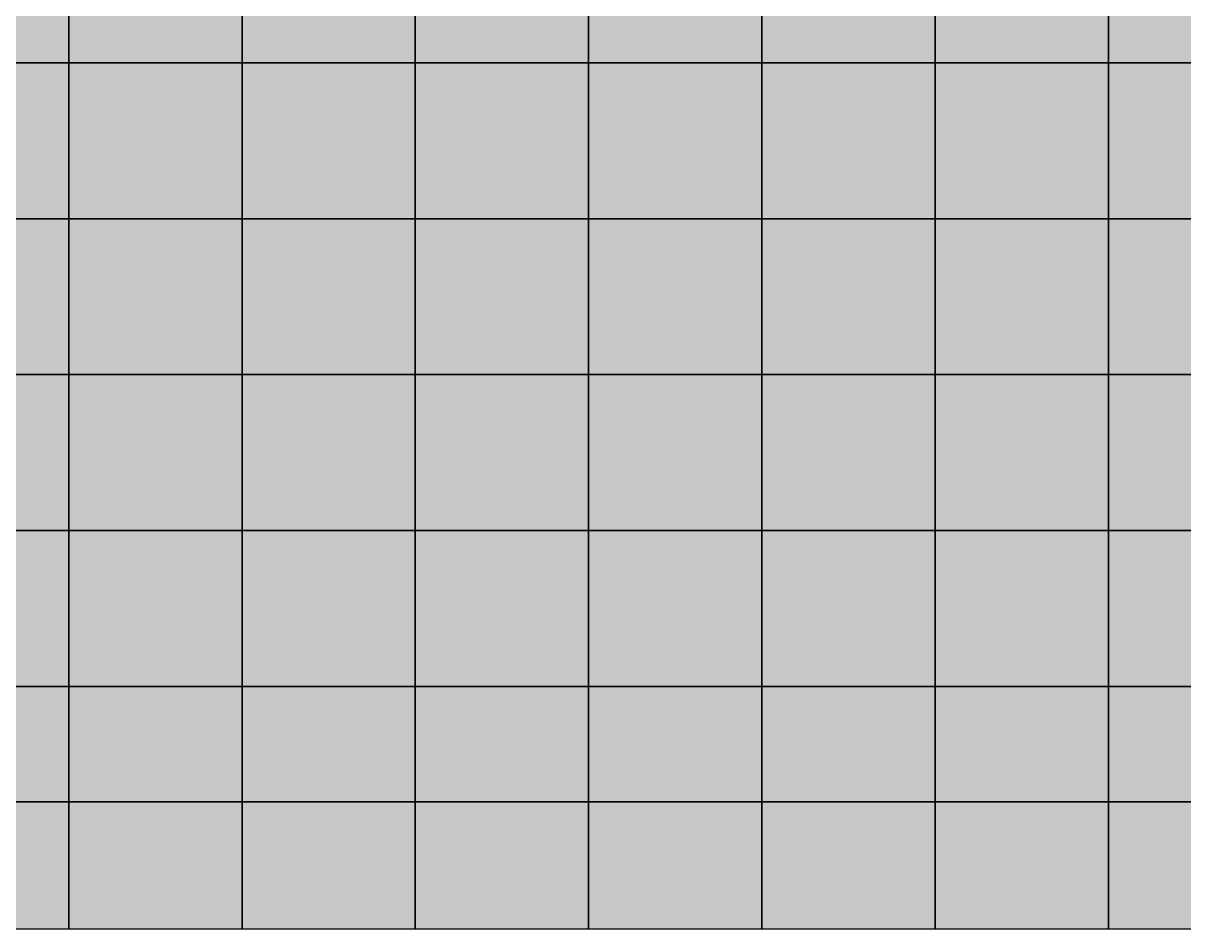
# Model space of a CAD drawing. Header units: inches. Extents: x -100 to 146, y -140 to 41.
# Drawn here: x 43.41 to 53.45, y -41.4 to -33.56 of the extents above; entities that cross this region are included whole.
import ezdxf

# ---------------------------------------------------------------- set-up
doc = ezdxf.new("R2010")
doc.units = ezdxf.units.IN
doc.header["$MEASUREMENT"] = 0
for name, color, linetype in [('Contour 1-01', 7, 'Continuous'), ('Mesh-Ag1', 7, 'Continuous'), ('Mesh-Dc1', 7, 'Continuous'), ('Mesh-Dg1', 7, 'Continuous'), ('Mesh-Ds1', 7, 'Continuous'), ('Undeformed Mesh-Ag1', 7, 'Continuous'), ('Undeformed Mesh-Dc1', 7, 'Continuous'), ('Undeformed Mesh-Dg1', 7, 'Continuous'), ('Undeformed Mesh-Ds1', 7, 'Continuous')]:
    doc.layers.add(name, color=color, linetype=linetype)

msp = doc.modelspace()

# ---------------------------------------------------------------- linework, layer by layer
at = {"color": 7, "true_color": 0xffffff, "transparency": 33554687}
for points in [[(42.3, -33.9), (43.8, -33.9), (43.8, -33.1)], [(42.3, -33.9), (43.8, -33.1), (42.3, -33.1)], [(43.8, -33.9), (45.3, -33.9), (45.3, -33.1)], [(43.8, -33.9), (45.3, -33.1), (43.8, -33.1)], [(45.3, -33.9), (46.8, -33.9), (46.8, -33.1)], [(45.3, -33.9), (46.8, -33.1), (45.3, -33.1)], [(46.8, -33.1), (46.8, -33.9), (48.3, -33.9)], [(46.8, -33.1), (48.3, -33.9), (48.3, -33.1)], [(48.3, -33.9), (49.8, -33.9), (49.8, -33.1)], [(48.3, -33.9), (49.8, -33.1), (48.3, -33.1)], [(49.8, -33.9), (51.3, -33.9), (51.3, -33.1)], [(49.8, -33.9), (51.3, -33.1), (49.8, -33.1)], [(51.3, -33.9), (52.8, -33.9), (52.8, -33.1)], [(51.3, -33.9), (52.8, -33.1), (51.3, -33.1)], [(52.8, -33.9), (54.5, -33.9), (54.5, -33.1)], [(52.8, -33.9), (54.5, -33.1), (52.8, -33.1)], [(42.3, -35.25), (43.8, -35.25), (43.8, -33.9)], [(42.3, -35.25), (43.8, -33.9), (42.3, -33.9)], [(43.8, -35.25), (45.3, -35.25), (45.3, -33.9)], [(43.8, -35.25), (45.3, -33.9), (43.8, -33.9)], [(45.3, -35.25), (46.8, -35.25), (46.8, -33.9)], [(45.3, -35.25), (46.8, -33.9), (45.3, -33.9)], [(46.8, -33.9), (46.8, -35.25), (48.3, -35.25)], [(46.8, -33.9), (48.3, -35.25), (48.3, -33.9)], [(48.3, -33.9), (48.3, -35.25), (49.8, -35.25)], [(48.3, -33.9), (49.8, -35.25), (49.8, -33.9)], [(49.8, -33.9), (49.8, -35.25), (51.3, -35.25)], [(49.8, -33.9), (51.3, -35.25), (51.3, -33.9)], [(51.3, -35.25), (52.8, -35.25), (52.8, -33.9)], [(51.3, -35.25), (52.8, -33.9), (51.3, -33.9)], [(52.8, -33.9), (52.8, -35.25), (54.5, -35.25)], [(52.8, -33.9), (54.5, -35.25), (54.5, -33.9)], [(42.3, -36.6), (43.8, -36.6), (43.8, -35.25)], [(42.3, -36.6), (43.8, -35.25), (42.3, -35.25)], [(43.8, -36.6), (45.3, -36.6), (45.3, -35.25)], [(43.8, -36.6), (45.3, -35.25), (43.8, -35.25)], [(45.3, -36.6), (46.8, -36.6), (46.8, -35.25)], [(45.3, -36.6), (46.8, -35.25), (45.3, -35.25)], [(46.8, -36.6), (48.3, -36.6), (48.3, -35.25)], [(46.8, -36.6), (48.3, -35.25), (46.8, -35.25)], [(48.3, -36.6), (49.8, -36.6), (49.8, -35.25)], [(48.3, -36.6), (49.8, -35.25), (48.3, -35.25)], [(49.8, -36.6), (51.3, -36.6), (51.3, -35.25)], [(49.8, -36.6), (51.3, -35.25), (49.8, -35.25)], [(51.3, -36.6), (52.8, -36.6), (52.8, -35.25)], [(51.3, -36.6), (52.8, -35.25), (51.3, -35.25)], [(52.8, -35.25), (52.8, -36.6), (54.5, -36.6)], [(52.8, -35.25), (54.5, -36.6), (54.5, -35.25)], [(42.3, -37.95), (43.8, -37.95), (43.8, -36.6)], [(42.3, -37.95), (43.8, -36.6), (42.3, -36.6)], [(43.8, -37.95), (45.3, -37.95), (45.3, -36.6)], [(43.8, -37.95), (45.3, -36.6), (43.8, -36.6)], [(45.3, -37.95), (46.8, -37.95), (46.8, -36.6)], [(45.3, -37.95), (46.8, -36.6), (45.3, -36.6)], [(46.8, -37.95), (48.3, -37.95), (48.3, -36.6)], [(46.8, -37.95), (48.3, -36.6), (46.8, -36.6)], [(48.3, -36.6), (48.3, -37.95), (49.8, -37.95)], [(48.3, -36.6), (49.8, -37.95), (49.8, -36.6)], [(49.8, -36.6), (49.8, -37.95), (51.3, -37.95)], [(49.8, -36.6), (51.3, -37.95), (51.3, -36.6)], [(51.3, -37.95), (52.8, -37.95), (52.8, -36.6)], [(51.3, -37.95), (52.8, -36.6), (51.3, -36.6)], [(52.8, -36.6), (52.8, -37.95), (54.5, -37.95)], [(52.8, -36.6), (54.5, -37.95), (54.5, -36.6)], [(42.3, -37.95), (42.3, -39.3), (43.8, -39.3)], [(42.3, -37.95), (43.8, -39.3), (43.8, -37.95)], [(45.3, -37.95), (43.8, -37.95), (43.8, -39.3)], [(45.3, -37.95), (43.8, -39.3), (45.3, -39.3)], [(46.8, -37.95), (45.3, -37.95), (45.3, -39.3)], [(46.8, -37.95), (45.3, -39.3), (46.8, -39.3)], [(46.8, -37.95), (46.8, -39.3), (48.3, -39.3)], [(46.8, -37.95), (48.3, -39.3), (48.3, -37.95)], [(49.8, -37.95), (48.3, -37.95), (48.3, -39.3)], [(49.8, -37.95), (48.3, -39.3), (49.8, -39.3)], [(51.3, -37.95), (49.8, -37.95), (49.8, -39.3)], [(51.3, -37.95), (49.8, -39.3), (51.3, -39.3)], [(51.3, -37.95), (51.3, -39.3), (52.8, -39.3)], [(51.3, -37.95), (52.8, -39.3), (52.8, -37.95)], [(52.8, -37.95), (52.8, -39.3), (54.5, -39.3)], [(52.8, -37.95), (54.5, -39.3), (54.5, -37.95)], [(42.3, -40.3), (43.8, -40.3), (43.8, -39.3)], [(42.3, -40.3), (43.8, -39.3), (42.3, -39.3)], [(43.8, -40.3), (45.3, -40.3), (45.3, -39.3)], [(43.8, -40.3), (45.3, -39.3), (43.8, -39.3)], [(45.3, -40.3), (46.8, -40.3), (46.8, -39.3)], [(45.3, -40.3), (46.8, -39.3), (45.3, -39.3)], [(46.8, -40.3), (48.3, -40.3), (48.3, -39.3)], [(46.8, -40.3), (48.3, -39.3), (46.8, -39.3)], [(48.3, -40.3), (49.8, -40.3), (49.8, -39.3)], [(48.3, -40.3), (49.8, -39.3), (48.3, -39.3)], [(49.8, -40.3), (51.3, -40.3), (51.3, -39.3)], [(49.8, -40.3), (51.3, -39.3), (49.8, -39.3)], [(51.3, -39.3), (51.3, -40.3), (52.8, -40.3)], [(51.3, -39.3), (52.8, -40.3), (52.8, -39.3)], [(52.8, -40.3), (54.5, -40.3), (54.5, -39.3)], [(52.8, -40.3), (54.5, -39.3), (52.8, -39.3)], [(43.8, -40.3), (42.3, -40.3), (42.3, -41.4)], [(43.8, -40.3), (42.3, -41.4), (43.8, -41.4)], [(45.3, -40.3), (43.8, -40.3), (43.8, -41.4)], [(45.3, -40.3), (43.8, -41.4), (45.3, -41.4)], [(46.8, -40.3), (45.3, -40.3), (45.3, -41.4)], [(46.8, -40.3), (45.3, -41.4), (46.8, -41.4)], [(48.3, -40.3), (46.8, -40.3), (46.8, -41.4)], [(48.3, -40.3), (46.8, -41.4), (48.3, -41.4)], [(49.8, -40.3), (48.3, -40.3), (48.3, -41.4)], [(49.8, -40.3), (48.3, -41.4), (49.8, -41.4)], [(51.3, -40.3), (49.8, -40.3), (49.8, -41.4)], [(51.3, -40.3), (49.8, -41.4), (51.3, -41.4)], [(51.3, -40.3), (51.3, -41.4), (52.8, -41.4)], [(51.3, -40.3), (52.8, -41.4), (52.8, -40.3)], [(54.5, -40.3), (52.8, -40.3), (52.8, -41.4)], [(54.5, -40.3), (52.8, -41.4), (54.5, -41.4)]]:
    msp.add_solid(points, dxfattribs=at)
at = {"layer": 'Contour 1-01', "color": 5, "true_color": 0x0000ff}
for points in [[(42.3, -33.9), (43.8, -33.9), (43.8, -33.1)], [(42.3, -33.9), (43.8, -33.1), (42.3, -33.1)], [(43.8, -33.9), (45.3, -33.9), (45.3, -33.1)], [(43.8, -33.9), (45.3, -33.1), (43.8, -33.1)], [(45.3, -33.9), (46.8, -33.9), (46.8, -33.1)], [(45.3, -33.9), (46.8, -33.1), (45.3, -33.1)], [(46.8, -33.1), (46.8, -33.9), (48.3, -33.9)], [(46.8, -33.1), (48.3, -33.9), (48.3, -33.1)], [(48.3, -33.9), (49.8, -33.9), (49.8, -33.1)], [(48.3, -33.9), (49.8, -33.1), (48.3, -33.1)], [(49.8, -33.9), (51.3, -33.9), (51.3, -33.1)], [(49.8, -33.9), (51.3, -33.1), (49.8, -33.1)], [(51.3, -33.9), (52.8, -33.9), (52.8, -33.1)], [(51.3, -33.9), (52.8, -33.1), (51.3, -33.1)], [(52.8, -33.9), (54.5, -33.9), (54.5, -33.1)], [(52.8, -33.9), (54.5, -33.1), (52.8, -33.1)], [(42.3, -35.25), (43.8, -35.25), (43.8, -33.9)], [(42.3, -35.25), (43.8, -33.9), (42.3, -33.9)], [(43.8, -35.25), (45.3, -35.25), (45.3, -33.9)], [(43.8, -35.25), (45.3, -33.9), (43.8, -33.9)], [(45.3, -35.25), (46.8, -35.25), (46.8, -33.9)], [(45.3, -35.25), (46.8, -33.9), (45.3, -33.9)], [(46.8, -33.9), (46.8, -35.25), (48.3, -35.25)], [(46.8, -33.9), (48.3, -35.25), (48.3, -33.9)], [(48.3, -33.9), (48.3, -35.25), (49.8, -35.25)], [(48.3, -33.9), (49.8, -35.25), (49.8, -33.9)], [(49.8, -33.9), (49.8, -35.25), (51.3, -35.25)], [(49.8, -33.9), (51.3, -35.25), (51.3, -33.9)], [(51.3, -35.25), (52.8, -35.25), (52.8, -33.9)], [(51.3, -35.25), (52.8, -33.9), (51.3, -33.9)], [(52.8, -33.9), (52.8, -35.25), (54.5, -35.25)], [(52.8, -33.9), (54.5, -35.25), (54.5, -33.9)], [(42.3, -36.6), (43.8, -36.6), (43.8, -35.25)], [(42.3, -36.6), (43.8, -35.25), (42.3, -35.25)], [(43.8, -36.6), (45.3, -36.6), (45.3, -35.25)], [(43.8, -36.6), (45.3, -35.25), (43.8, -35.25)], [(45.3, -36.6), (46.8, -36.6), (46.8, -35.25)], [(45.3, -36.6), (46.8, -35.25), (45.3, -35.25)], [(46.8, -36.6), (48.3, -36.6), (48.3, -35.25)], [(46.8, -36.6), (48.3, -35.25), (46.8, -35.25)], [(48.3, -36.6), (49.8, -36.6), (49.8, -35.25)], [(48.3, -36.6), (49.8, -35.25), (48.3, -35.25)], [(49.8, -36.6), (51.3, -36.6), (51.3, -35.25)], [(49.8, -36.6), (51.3, -35.25), (49.8, -35.25)], [(51.3, -36.6), (52.8, -36.6), (52.8, -35.25)], [(51.3, -36.6), (52.8, -35.25), (51.3, -35.25)], [(52.8, -35.25), (52.8, -36.6), (54.5, -36.6)], [(52.8, -35.25), (54.5, -36.6), (54.5, -35.25)], [(42.3, -37.95), (43.8, -37.95), (43.8, -36.6)], [(42.3, -37.95), (43.8, -36.6), (42.3, -36.6)], [(43.8, -37.95), (45.3, -37.95), (45.3, -36.6)], [(43.8, -37.95), (45.3, -36.6), (43.8, -36.6)], [(45.3, -37.95), (46.8, -37.95), (46.8, -36.6)], [(45.3, -37.95), (46.8, -36.6), (45.3, -36.6)], [(46.8, -37.95), (48.3, -37.95), (48.3, -36.6)], [(46.8, -37.95), (48.3, -36.6), (46.8, -36.6)], [(48.3, -36.6), (48.3, -37.95), (49.8, -37.95)], [(48.3, -36.6), (49.8, -37.95), (49.8, -36.6)], [(49.8, -36.6), (49.8, -37.95), (51.3, -37.95)], [(49.8, -36.6), (51.3, -37.95), (51.3, -36.6)], [(51.3, -37.95), (52.8, -37.95), (52.8, -36.6)], [(51.3, -37.95), (52.8, -36.6), (51.3, -36.6)], [(52.8, -36.6), (52.8, -37.95), (54.5, -37.95)], [(52.8, -36.6), (54.5, -37.95), (54.5, -36.6)], [(42.3, -37.95), (42.3, -39.3), (43.8, -39.3)], [(42.3, -37.95), (43.8, -39.3), (43.8, -37.95)], [(45.3, -37.95), (43.8, -37.95), (43.8, -39.3)], [(45.3, -37.95), (43.8, -39.3), (45.3, -39.3)], [(46.8, -37.95), (45.3, -37.95), (45.3, -39.3)], [(46.8, -37.95), (45.3, -39.3), (46.8, -39.3)], [(46.8, -37.95), (46.8, -39.3), (48.3, -39.3)], [(46.8, -37.95), (48.3, -39.3), (48.3, -37.95)], [(49.8, -37.95), (48.3, -37.95), (48.3, -39.3)], [(49.8, -37.95), (48.3, -39.3), (49.8, -39.3)], [(51.3, -37.95), (49.8, -37.95), (49.8, -39.3)], [(51.3, -37.95), (49.8, -39.3), (51.3, -39.3)], [(51.3, -37.95), (51.3, -39.3), (52.8, -39.3)], [(51.3, -37.95), (52.8, -39.3), (52.8, -37.95)], [(52.8, -37.95), (52.8, -39.3), (54.5, -39.3)], [(52.8, -37.95), (54.5, -39.3), (54.5, -37.95)], [(42.3, -40.3), (43.8, -40.3), (43.8, -39.3)], [(42.3, -40.3), (43.8, -39.3), (42.3, -39.3)], [(43.8, -40.3), (45.3, -40.3), (45.3, -39.3)], [(43.8, -40.3), (45.3, -39.3), (43.8, -39.3)], [(45.3, -40.3), (46.8, -40.3), (46.8, -39.3)], [(45.3, -40.3), (46.8, -39.3), (45.3, -39.3)], [(46.8, -40.3), (48.3, -40.3), (48.3, -39.3)], [(46.8, -40.3), (48.3, -39.3), (46.8, -39.3)], [(48.3, -40.3), (49.8, -40.3), (49.8, -39.3)], [(48.3, -40.3), (49.8, -39.3), (48.3, -39.3)], [(49.8, -40.3), (51.3, -40.3), (51.3, -39.3)], [(49.8, -40.3), (51.3, -39.3), (49.8, -39.3)], [(51.3, -39.3), (51.3, -40.3), (52.8, -40.3)], [(51.3, -39.3), (52.8, -40.3), (52.8, -39.3)], [(52.8, -40.3), (54.5, -40.3), (54.5, -39.3)], [(52.8, -40.3), (54.5, -39.3), (52.8, -39.3)], [(43.8, -40.3), (42.3, -40.3), (42.3, -41.4)], [(43.8, -40.3), (42.3, -41.4), (43.8, -41.4)], [(45.3, -40.3), (43.8, -40.3), (43.8, -41.4)], [(45.3, -40.3), (43.8, -41.4), (45.3, -41.4)], [(46.8, -40.3), (45.3, -40.3), (45.3, -41.4)], [(46.8, -40.3), (45.3, -41.4), (46.8, -41.4)], [(48.3, -40.3), (46.8, -40.3), (46.8, -41.4)], [(48.3, -40.3), (46.8, -41.4), (48.3, -41.4)], [(49.8, -40.3), (48.3, -40.3), (48.3, -41.4)], [(49.8, -40.3), (48.3, -41.4), (49.8, -41.4)], [(51.3, -40.3), (49.8, -40.3), (49.8, -41.4)], [(51.3, -40.3), (49.8, -41.4), (51.3, -41.4)], [(51.3, -40.3), (51.3, -41.4), (52.8, -41.4)], [(51.3, -40.3), (52.8, -41.4), (52.8, -40.3)], [(54.5, -40.3), (52.8, -40.3), (52.8, -41.4)], [(54.5, -40.3), (52.8, -41.4), (54.5, -41.4)]]:
    msp.add_solid(points, dxfattribs=at)
at = {"layer": 'Mesh-Ag1', "color": 18, "true_color": 0x000000, "transparency": 33554559}
for p, q in [((43.8, -33.9), (43.8, -33.1)), ((43.8, -33.1), (43.8, -33.9)), ((45.3, -33.9), (45.3, -33.1)), ((45.3, -33.1), (45.3, -33.9)), ((46.8, -33.9), (46.8, -33.1)), ((46.8, -33.1), (46.8, -33.9)), ((48.3, -33.9), (48.3, -33.1)), ((48.3, -33.1), (48.3, -33.9)), ((49.8, -33.9), (49.8, -33.1)), ((49.8, -33.1), (49.8, -33.9)), ((51.3, -33.9), (51.3, -33.1)), ((51.3, -33.1), (51.3, -33.9)), ((52.8, -33.9), (52.8, -33.1)), ((52.8, -33.1), (52.8, -33.9)), ((42.3, -33.9), (43.8, -33.9)), ((43.8, -33.9), (45.3, -33.9)), ((45.3, -33.9), (46.8, -33.9)), ((46.8, -33.9), (48.3, -33.9)), ((48.3, -33.9), (49.8, -33.9)), ((49.8, -33.9), (51.3, -33.9)), ((51.3, -33.9), (52.8, -33.9)), ((52.8, -33.9), (54.5, -33.9))]:
    msp.add_line(p, q, dxfattribs=at)
at = {"layer": 'Mesh-Dc1', "color": 18, "true_color": 0x000000, "transparency": 33554559}
for p, q in [((43.8, -33.9), (42.3, -33.9)), ((43.8, -35.25), (43.8, -33.9)), ((45.3, -33.9), (43.8, -33.9)), ((43.8, -33.9), (43.8, -35.25)), ((45.3, -35.25), (45.3, -33.9)), ((46.8, -33.9), (45.3, -33.9)), ((45.3, -33.9), (45.3, -35.25)), ((46.8, -35.25), (46.8, -33.9)), ((46.8, -33.9), (46.8, -35.25)), ((48.3, -33.9), (46.8, -33.9)), ((48.3, -35.25), (48.3, -33.9)), ((48.3, -33.9), (48.3, -35.25)), ((49.8, -33.9), (48.3, -33.9)), ((49.8, -35.25), (49.8, -33.9)), ((49.8, -33.9), (49.8, -35.25)), ((51.3, -33.9), (49.8, -33.9)), ((51.3, -35.25), (51.3, -33.9)), ((52.8, -33.9), (51.3, -33.9)), ((51.3, -33.9), (51.3, -35.25)), ((52.8, -35.25), (52.8, -33.9)), ((52.8, -33.9), (52.8, -35.25)), ((54.5, -33.9), (52.8, -33.9)), ((43.8, -35.25), (42.3, -35.25)), ((42.3, -35.25), (43.8, -35.25)), ((43.8, -36.6), (43.8, -35.25)), ((45.3, -35.25), (43.8, -35.25)), ((43.8, -35.25), (43.8, -36.6)), ((43.8, -35.25), (45.3, -35.25)), ((45.3, -36.6), (45.3, -35.25)), ((46.8, -35.25), (45.3, -35.25)), ((45.3, -35.25), (45.3, -36.6)), ((45.3, -35.25), (46.8, -35.25)), ((46.8, -36.6), (46.8, -35.25)), ((48.3, -35.25), (46.8, -35.25)), ((46.8, -35.25), (46.8, -36.6)), ((46.8, -35.25), (48.3, -35.25)), ((48.3, -36.6), (48.3, -35.25)), ((49.8, -35.25), (48.3, -35.25)), ((48.3, -35.25), (48.3, -36.6)), ((48.3, -35.25), (49.8, -35.25)), ((49.8, -36.6), (49.8, -35.25)), ((51.3, -35.25), (49.8, -35.25)), ((49.8, -35.25), (49.8, -36.6)), ((49.8, -35.25), (51.3, -35.25)), ((51.3, -36.6), (51.3, -35.25)), ((52.8, -35.25), (51.3, -35.25)), ((51.3, -35.25), (51.3, -36.6)), ((51.3, -35.25), (52.8, -35.25)), ((52.8, -36.6), (52.8, -35.25)), ((52.8, -35.25), (52.8, -36.6)), ((54.5, -35.25), (52.8, -35.25)), ((52.8, -35.25), (54.5, -35.25)), ((43.8, -36.6), (42.3, -36.6)), ((42.3, -36.6), (43.8, -36.6)), ((43.8, -37.95), (43.8, -36.6)), ((45.3, -36.6), (43.8, -36.6)), ((43.8, -36.6), (43.8, -37.95)), ((43.8, -36.6), (45.3, -36.6)), ((45.3, -37.95), (45.3, -36.6)), ((46.8, -36.6), (45.3, -36.6)), ((45.3, -36.6), (45.3, -37.95)), ((45.3, -36.6), (46.8, -36.6)), ((46.8, -37.95), (46.8, -36.6)), ((46.8, -36.6), (48.3, -36.6)), ((48.3, -36.6), (46.8, -36.6)), ((46.8, -36.6), (46.8, -37.95)), ((48.3, -37.95), (48.3, -36.6)), ((48.3, -36.6), (48.3, -37.95)), ((49.8, -36.6), (48.3, -36.6)), ((48.3, -36.6), (49.8, -36.6)), ((49.8, -37.95), (49.8, -36.6)), ((49.8, -36.6), (49.8, -37.95)), ((51.3, -36.6), (49.8, -36.6)), ((49.8, -36.6), (51.3, -36.6)), ((51.3, -37.95), (51.3, -36.6)), ((52.8, -36.6), (51.3, -36.6)), ((51.3, -36.6), (51.3, -37.95)), ((51.3, -36.6), (52.8, -36.6)), ((52.8, -37.95), (52.8, -36.6)), ((52.8, -36.6), (52.8, -37.95)), ((54.5, -36.6), (52.8, -36.6)), ((52.8, -36.6), (54.5, -36.6)), ((43.8, -37.95), (42.3, -37.95)), ((42.3, -37.95), (43.8, -37.95)), ((43.8, -39.3), (43.8, -37.95)), ((45.3, -37.95), (43.8, -37.95)), ((43.8, -37.95), (43.8, -39.3)), ((43.8, -37.95), (45.3, -37.95)), ((45.3, -39.3), (45.3, -37.95)), ((46.8, -37.95), (45.3, -37.95)), ((45.3, -37.95), (45.3, -39.3)), ((45.3, -37.95), (46.8, -37.95)), ((46.8, -39.3), (46.8, -37.95)), ((46.8, -37.95), (46.8, -39.3)), ((48.3, -37.95), (46.8, -37.95)), ((46.8, -37.95), (48.3, -37.95)), ((48.3, -39.3), (48.3, -37.95)), ((49.8, -37.95), (48.3, -37.95)), ((48.3, -37.95), (48.3, -39.3)), ((48.3, -37.95), (49.8, -37.95)), ((49.8, -39.3), (49.8, -37.95)), ((51.3, -37.95), (49.8, -37.95)), ((49.8, -37.95), (49.8, -39.3)), ((49.8, -37.95), (51.3, -37.95)), ((51.3, -39.3), (51.3, -37.95)), ((51.3, -37.95), (51.3, -39.3)), ((52.8, -37.95), (51.3, -37.95)), ((51.3, -37.95), (52.8, -37.95)), ((52.8, -39.3), (52.8, -37.95)), ((52.8, -37.95), (52.8, -39.3)), ((54.5, -37.95), (52.8, -37.95)), ((52.8, -37.95), (54.5, -37.95)), ((42.3, -39.3), (43.8, -39.3)), ((43.8, -39.3), (45.3, -39.3)), ((45.3, -39.3), (46.8, -39.3)), ((46.8, -39.3), (48.3, -39.3)), ((48.3, -39.3), (49.8, -39.3)), ((49.8, -39.3), (51.3, -39.3)), ((51.3, -39.3), (52.8, -39.3)), ((52.8, -39.3), (54.5, -39.3))]:
    msp.add_line(p, q, dxfattribs=at)
at = {"layer": 'Mesh-Dg1', "color": 18, "true_color": 0x000000, "transparency": 33554559}
for p, q in [((43.8, -40.3), (42.3, -40.3)), ((43.8, -41.4), (43.8, -40.3)), ((45.3, -40.3), (43.8, -40.3)), ((43.8, -40.3), (43.8, -41.4)), ((45.3, -41.4), (45.3, -40.3)), ((46.8, -40.3), (45.3, -40.3)), ((45.3, -40.3), (45.3, -41.4)), ((46.8, -41.4), (46.8, -40.3)), ((48.3, -40.3), (46.8, -40.3)), ((46.8, -40.3), (46.8, -41.4)), ((48.3, -41.4), (48.3, -40.3)), ((49.8, -40.3), (48.3, -40.3)), ((48.3, -40.3), (48.3, -41.4)), ((49.8, -41.4), (49.8, -40.3)), ((51.3, -40.3), (49.8, -40.3)), ((49.8, -40.3), (49.8, -41.4)), ((51.3, -41.4), (51.3, -40.3)), ((51.3, -40.3), (51.3, -41.4)), ((52.8, -40.3), (51.3, -40.3)), ((52.8, -41.4), (52.8, -40.3)), ((54.5, -40.3), (52.8, -40.3)), ((52.8, -40.3), (52.8, -41.4)), ((42.3, -41.4), (43.8, -41.4)), ((43.8, -41.4), (45.3, -41.4)), ((45.3, -41.4), (46.8, -41.4)), ((46.8, -41.4), (48.3, -41.4)), ((48.3, -41.4), (49.8, -41.4)), ((49.8, -41.4), (51.3, -41.4)), ((51.3, -41.4), (52.8, -41.4)), ((52.8, -41.4), (54.5, -41.4))]:
    msp.add_line(p, q, dxfattribs=at)
at = {"layer": 'Mesh-Ds1', "color": 18, "true_color": 0x000000, "transparency": 33554559}
for p, q in [((43.8, -39.3), (42.3, -39.3)), ((43.8, -40.3), (43.8, -39.3)), ((45.3, -39.3), (43.8, -39.3)), ((43.8, -39.3), (43.8, -40.3)), ((45.3, -40.3), (45.3, -39.3)), ((46.8, -39.3), (45.3, -39.3)), ((45.3, -39.3), (45.3, -40.3)), ((46.8, -40.3), (46.8, -39.3)), ((48.3, -39.3), (46.8, -39.3)), ((46.8, -39.3), (46.8, -40.3)), ((48.3, -40.3), (48.3, -39.3)), ((49.8, -39.3), (48.3, -39.3)), ((48.3, -39.3), (48.3, -40.3)), ((49.8, -40.3), (49.8, -39.3)), ((51.3, -39.3), (49.8, -39.3)), ((49.8, -39.3), (49.8, -40.3)), ((51.3, -40.3), (51.3, -39.3)), ((51.3, -39.3), (51.3, -40.3)), ((52.8, -39.3), (51.3, -39.3)), ((52.8, -40.3), (52.8, -39.3)), ((54.5, -39.3), (52.8, -39.3)), ((52.8, -39.3), (52.8, -40.3)), ((42.3, -40.3), (43.8, -40.3)), ((43.8, -40.3), (45.3, -40.3)), ((45.3, -40.3), (46.8, -40.3)), ((46.8, -40.3), (48.3, -40.3)), ((48.3, -40.3), (49.8, -40.3)), ((49.8, -40.3), (51.3, -40.3)), ((51.3, -40.3), (52.8, -40.3)), ((52.8, -40.3), (54.5, -40.3))]:
    msp.add_line(p, q, dxfattribs=at)
at = {"layer": 'Undeformed Mesh-Ag1', "color": 8, "true_color": 0x808080, "transparency": 33554687}
for p, q in [((43.8, -33.9), (43.8, -33.1)), ((43.8, -33.1), (43.8, -33.9)), ((45.3, -33.9), (45.3, -33.1)), ((45.3, -33.1), (45.3, -33.9)), ((46.8, -33.9), (46.8, -33.1)), ((46.8, -33.1), (46.8, -33.9)), ((48.3, -33.9), (48.3, -33.1)), ((48.3, -33.1), (48.3, -33.9)), ((49.8, -33.9), (49.8, -33.1)), ((49.8, -33.1), (49.8, -33.9)), ((51.3, -33.9), (51.3, -33.1)), ((51.3, -33.1), (51.3, -33.9)), ((52.8, -33.9), (52.8, -33.1)), ((52.8, -33.1), (52.8, -33.9)), ((42.3, -33.9), (43.8, -33.9)), ((43.8, -33.9), (45.3, -33.9)), ((45.3, -33.9), (46.8, -33.9)), ((46.8, -33.9), (48.3, -33.9)), ((48.3, -33.9), (49.8, -33.9)), ((49.8, -33.9), (51.3, -33.9)), ((51.3, -33.9), (52.8, -33.9)), ((52.8, -33.9), (54.5, -33.9))]:
    msp.add_line(p, q, dxfattribs=at)
at = {"layer": 'Undeformed Mesh-Dc1', "color": 8, "true_color": 0x808080, "transparency": 33554687}
for p, q in [((43.8, -33.9), (42.3, -33.9)), ((43.8, -35.25), (43.8, -33.9)), ((45.3, -33.9), (43.8, -33.9)), ((43.8, -33.9), (43.8, -35.25)), ((45.3, -35.25), (45.3, -33.9)), ((46.8, -33.9), (45.3, -33.9)), ((45.3, -33.9), (45.3, -35.25)), ((46.8, -35.25), (46.8, -33.9)), ((46.8, -33.9), (46.8, -35.25)), ((48.3, -33.9), (46.8, -33.9)), ((48.3, -35.25), (48.3, -33.9)), ((48.3, -33.9), (48.3, -35.25)), ((49.8, -33.9), (48.3, -33.9)), ((49.8, -35.25), (49.8, -33.9)), ((49.8, -33.9), (49.8, -35.25)), ((51.3, -33.9), (49.8, -33.9)), ((51.3, -35.25), (51.3, -33.9)), ((52.8, -33.9), (51.3, -33.9)), ((51.3, -33.9), (51.3, -35.25)), ((52.8, -35.25), (52.8, -33.9)), ((52.8, -33.9), (52.8, -35.25)), ((54.5, -33.9), (52.8, -33.9)), ((43.8, -35.25), (42.3, -35.25)), ((42.3, -35.25), (43.8, -35.25)), ((43.8, -36.6), (43.8, -35.25)), ((45.3, -35.25), (43.8, -35.25)), ((43.8, -35.25), (43.8, -36.6)), ((43.8, -35.25), (45.3, -35.25)), ((45.3, -36.6), (45.3, -35.25)), ((46.8, -35.25), (45.3, -35.25)), ((45.3, -35.25), (45.3, -36.6)), ((45.3, -35.25), (46.8, -35.25)), ((46.8, -36.6), (46.8, -35.25)), ((48.3, -35.25), (46.8, -35.25)), ((46.8, -35.25), (46.8, -36.6)), ((46.8, -35.25), (48.3, -35.25)), ((48.3, -36.6), (48.3, -35.25)), ((49.8, -35.25), (48.3, -35.25)), ((48.3, -35.25), (48.3, -36.6)), ((48.3, -35.25), (49.8, -35.25)), ((49.8, -36.6), (49.8, -35.25)), ((51.3, -35.25), (49.8, -35.25)), ((49.8, -35.25), (49.8, -36.6)), ((49.8, -35.25), (51.3, -35.25)), ((51.3, -36.6), (51.3, -35.25)), ((52.8, -35.25), (51.3, -35.25)), ((51.3, -35.25), (51.3, -36.6)), ((51.3, -35.25), (52.8, -35.25)), ((52.8, -36.6), (52.8, -35.25)), ((52.8, -35.25), (52.8, -36.6)), ((54.5, -35.25), (52.8, -35.25)), ((52.8, -35.25), (54.5, -35.25)), ((43.8, -36.6), (42.3, -36.6)), ((42.3, -36.6), (43.8, -36.6)), ((43.8, -37.95), (43.8, -36.6)), ((45.3, -36.6), (43.8, -36.6)), ((43.8, -36.6), (43.8, -37.95)), ((43.8, -36.6), (45.3, -36.6)), ((45.3, -37.95), (45.3, -36.6)), ((46.8, -36.6), (45.3, -36.6)), ((45.3, -36.6), (45.3, -37.95)), ((45.3, -36.6), (46.8, -36.6)), ((46.8, -37.95), (46.8, -36.6)), ((46.8, -36.6), (48.3, -36.6)), ((48.3, -36.6), (46.8, -36.6)), ((46.8, -36.6), (46.8, -37.95)), ((48.3, -37.95), (48.3, -36.6)), ((48.3, -36.6), (48.3, -37.95)), ((49.8, -36.6), (48.3, -36.6)), ((48.3, -36.6), (49.8, -36.6)), ((49.8, -37.95), (49.8, -36.6)), ((49.8, -36.6), (49.8, -37.95)), ((51.3, -36.6), (49.8, -36.6)), ((49.8, -36.6), (51.3, -36.6)), ((51.3, -37.95), (51.3, -36.6)), ((52.8, -36.6), (51.3, -36.6)), ((51.3, -36.6), (51.3, -37.95)), ((51.3, -36.6), (52.8, -36.6)), ((52.8, -37.95), (52.8, -36.6)), ((52.8, -36.6), (52.8, -37.95)), ((54.5, -36.6), (52.8, -36.6)), ((52.8, -36.6), (54.5, -36.6)), ((43.8, -37.95), (42.3, -37.95)), ((42.3, -37.95), (43.8, -37.95)), ((43.8, -39.3), (43.8, -37.95)), ((45.3, -37.95), (43.8, -37.95)), ((43.8, -37.95), (43.8, -39.3)), ((43.8, -37.95), (45.3, -37.95)), ((45.3, -39.3), (45.3, -37.95)), ((46.8, -37.95), (45.3, -37.95)), ((45.3, -37.95), (45.3, -39.3)), ((45.3, -37.95), (46.8, -37.95)), ((46.8, -39.3), (46.8, -37.95)), ((46.8, -37.95), (46.8, -39.3)), ((48.3, -37.95), (46.8, -37.95)), ((46.8, -37.95), (48.3, -37.95)), ((48.3, -39.3), (48.3, -37.95)), ((49.8, -37.95), (48.3, -37.95)), ((48.3, -37.95), (48.3, -39.3)), ((48.3, -37.95), (49.8, -37.95)), ((49.8, -39.3), (49.8, -37.95)), ((51.3, -37.95), (49.8, -37.95)), ((49.8, -37.95), (49.8, -39.3)), ((49.8, -37.95), (51.3, -37.95)), ((51.3, -39.3), (51.3, -37.95)), ((51.3, -37.95), (51.3, -39.3)), ((52.8, -37.95), (51.3, -37.95)), ((51.3, -37.95), (52.8, -37.95)), ((52.8, -39.3), (52.8, -37.95)), ((52.8, -37.95), (52.8, -39.3)), ((54.5, -37.95), (52.8, -37.95)), ((52.8, -37.95), (54.5, -37.95)), ((42.3, -39.3), (43.8, -39.3)), ((43.8, -39.3), (45.3, -39.3)), ((45.3, -39.3), (46.8, -39.3)), ((46.8, -39.3), (48.3, -39.3)), ((48.3, -39.3), (49.8, -39.3)), ((49.8, -39.3), (51.3, -39.3)), ((51.3, -39.3), (52.8, -39.3)), ((52.8, -39.3), (54.5, -39.3))]:
    msp.add_line(p, q, dxfattribs=at)
at = {"layer": 'Undeformed Mesh-Dg1', "color": 8, "true_color": 0x808080, "transparency": 33554687}
for p, q in [((43.8, -40.3), (42.3, -40.3)), ((43.8, -41.4), (43.8, -40.3)), ((45.3, -40.3), (43.8, -40.3)), ((43.8, -40.3), (43.8, -41.4)), ((45.3, -41.4), (45.3, -40.3)), ((46.8, -40.3), (45.3, -40.3)), ((45.3, -40.3), (45.3, -41.4)), ((46.8, -41.4), (46.8, -40.3)), ((48.3, -40.3), (46.8, -40.3)), ((46.8, -40.3), (46.8, -41.4)), ((48.3, -41.4), (48.3, -40.3)), ((49.8, -40.3), (48.3, -40.3)), ((48.3, -40.3), (48.3, -41.4)), ((49.8, -41.4), (49.8, -40.3)), ((51.3, -40.3), (49.8, -40.3)), ((49.8, -40.3), (49.8, -41.4)), ((51.3, -41.4), (51.3, -40.3)), ((51.3, -40.3), (51.3, -41.4)), ((52.8, -40.3), (51.3, -40.3)), ((52.8, -41.4), (52.8, -40.3)), ((54.5, -40.3), (52.8, -40.3)), ((52.8, -40.3), (52.8, -41.4)), ((42.3, -41.4), (43.8, -41.4)), ((43.8, -41.4), (45.3, -41.4)), ((45.3, -41.4), (46.8, -41.4)), ((46.8, -41.4), (48.3, -41.4)), ((48.3, -41.4), (49.8, -41.4)), ((49.8, -41.4), (51.3, -41.4)), ((51.3, -41.4), (52.8, -41.4)), ((52.8, -41.4), (54.5, -41.4))]:
    msp.add_line(p, q, dxfattribs=at)
at = {"layer": 'Undeformed Mesh-Ds1', "color": 8, "true_color": 0x808080, "transparency": 33554687}
for p, q in [((43.8, -39.3), (42.3, -39.3)), ((43.8, -40.3), (43.8, -39.3)), ((45.3, -39.3), (43.8, -39.3)), ((43.8, -39.3), (43.8, -40.3)), ((45.3, -40.3), (45.3, -39.3)), ((46.8, -39.3), (45.3, -39.3)), ((45.3, -39.3), (45.3, -40.3)), ((46.8, -40.3), (46.8, -39.3)), ((48.3, -39.3), (46.8, -39.3)), ((46.8, -39.3), (46.8, -40.3)), ((48.3, -40.3), (48.3, -39.3)), ((49.8, -39.3), (48.3, -39.3)), ((48.3, -39.3), (48.3, -40.3)), ((49.8, -40.3), (49.8, -39.3)), ((51.3, -39.3), (49.8, -39.3)), ((49.8, -39.3), (49.8, -40.3)), ((51.3, -40.3), (51.3, -39.3)), ((51.3, -39.3), (51.3, -40.3)), ((52.8, -39.3), (51.3, -39.3)), ((52.8, -40.3), (52.8, -39.3)), ((54.5, -39.3), (52.8, -39.3)), ((52.8, -39.3), (52.8, -40.3)), ((42.3, -40.3), (43.8, -40.3)), ((43.8, -40.3), (45.3, -40.3)), ((45.3, -40.3), (46.8, -40.3)), ((46.8, -40.3), (48.3, -40.3)), ((48.3, -40.3), (49.8, -40.3)), ((49.8, -40.3), (51.3, -40.3)), ((51.3, -40.3), (52.8, -40.3)), ((52.8, -40.3), (54.5, -40.3))]:
    msp.add_line(p, q, dxfattribs=at)

doc.saveas('drawing.dxf')
